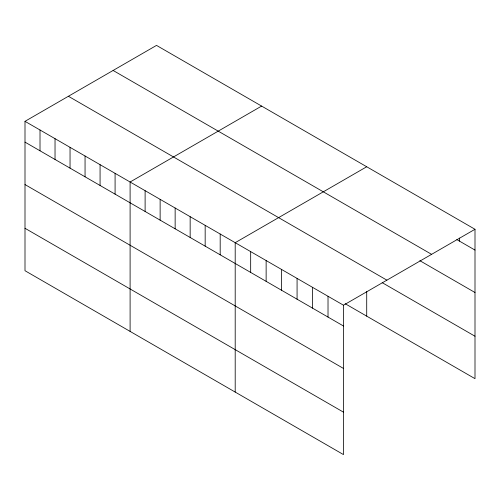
<?xml version="1.0" encoding="UTF-8"?>
<svg xmlns="http://www.w3.org/2000/svg" width="500" height="500" viewBox="0 0 500 500"><rect width="100%" height="100%" fill="white"/><g stroke="black" fill="none" stroke-linecap="round" stroke-linejoin="round"><path stroke-width="0.75" d="M25 121.331L343.488 305.206L343.488 454.6L25 270.719L25 121.331L156.512 45.4L475 229.281L475 378.669L345.175 303.712M261.613 106.081L130.1 182.013L130.1 331.4M366.712 166.762L235.2 242.688L235.2 392.081M343.488 305.206L475 229.281M456.838 239.594L475 250.081M113.112 70.456L431.6 254.338M419.85 260.675L475 292.512M68.4 96.275L386.887 280.15M382.181 282.65L475 336.231M25 142.131L343.488 326.006M25 184.569L343.488 368.444M25 228.287L343.488 412.163M459.531 238.069L459.531 241.15M366.712 291.581L366.712 316.15M328.019 296.275L328.019 317.075M312.55 287.344L312.55 308.144M297.075 278.412L297.075 299.212M281.606 269.481L281.606 290.287M266.137 260.55L266.137 281.356M250.669 251.619L250.669 272.425M220.188 234.019L220.188 254.825M205.169 225.35L205.169 246.156M190.156 216.688L190.156 237.488M175.144 208.019L175.144 228.819M160.131 199.35L160.131 220.15M145.113 190.681L145.113 211.481M115.087 173.344L115.087 194.144M100.069 164.675L100.069 185.475M85.056 156.006L85.056 176.806M70.044 147.338L70.044 168.137M55.031 138.669L55.031 159.469M40.012 130L40.012 150.8"/></g></svg>
